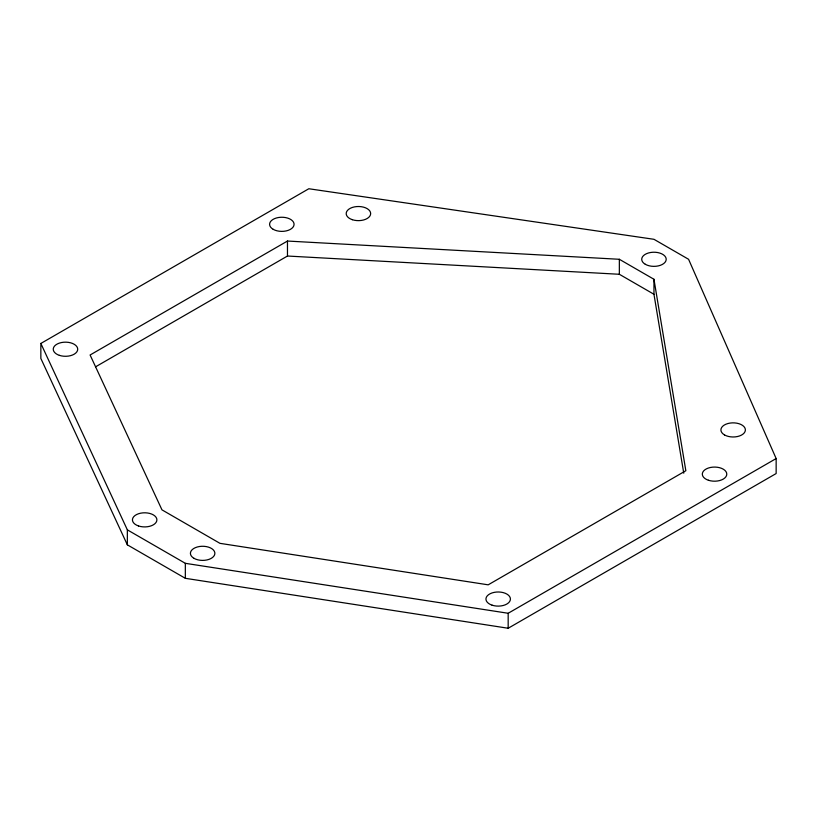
<?xml version="1.0" encoding="UTF-8"?>
<svg xmlns="http://www.w3.org/2000/svg" width="817" height="817" viewBox="0 0 817 817"><rect width="100%" height="100%" fill="white"/><g stroke="black" fill="none" stroke-linecap="round" stroke-linejoin="round"><path stroke-width="1.23" d="M40.85 343.457L308.826 188.747L653.957 239.299L688.578 259.285L776.15 458.551L776.15 473.543L508.174 628.253L185.336 578.313L127.35 544.837L40.85 358.449L40.85 343.457L127.35 529.845L127.35 544.837M287.472 241.046L90.095 354.997L161.97 509.859L219.947 543.336L488.188 584.829L685.841 470.725L653.957 279.271L619.347 259.285L287.472 241.046L287.472 256.027L95.609 366.802M127.35 529.845L185.336 563.322L508.174 613.271L776.15 458.551M287.472 256.027L619.347 274.277L653.957 294.263L683.758 473.196M653.957 279.271L653.957 294.263M619.347 259.285L619.347 274.277M508.174 613.271L508.174 628.253M185.336 563.322L185.336 578.313M193.986 558.328A12.235 7.067 0 0 0 214.463 555.162A12.235 7.067 0 0 0 199.471 546.512A12.235 7.067 0 0 0 193.986 558.328M59.355 355.344A12.235 7.067 0 0 0 77.717 349.227A12.235 7.067 0 0 0 59.355 343.109A12.235 7.067 0 0 0 59.355 355.344M492.069 605.172A12.235 7.067 0 0 0 510.421 599.045A12.235 7.067 0 0 0 492.069 592.928A12.235 7.067 0 0 0 492.069 605.172M138.543 525.974A12.235 7.067 0 0 0 156.895 519.857A12.235 7.067 0 0 0 138.543 513.74A12.235 7.067 0 0 0 138.543 525.974M708.421 480.253A12.235 7.067 0 0 0 726.783 474.136A12.235 7.067 0 0 0 708.421 468.018A12.235 7.067 0 0 0 708.421 480.253M724.495 434.92A12.235 7.067 0 0 0 744.971 431.744A12.235 7.067 0 0 0 729.979 423.094A12.235 7.067 0 0 0 724.495 434.92M645.307 264.289A12.235 7.067 0 0 0 665.784 261.123A12.235 7.067 0 0 0 650.792 252.463A12.235 7.067 0 0 0 645.307 264.289M352.301 219.691A12.235 7.067 0 0 0 370.663 213.574A12.235 7.067 0 0 0 352.301 207.457A12.235 7.067 0 0 0 352.301 219.691M273.174 229.311A12.235 7.067 0 0 0 293.65 226.146A12.235 7.067 0 0 0 278.658 217.485A12.235 7.067 0 0 0 273.174 229.311"/></g></svg>
